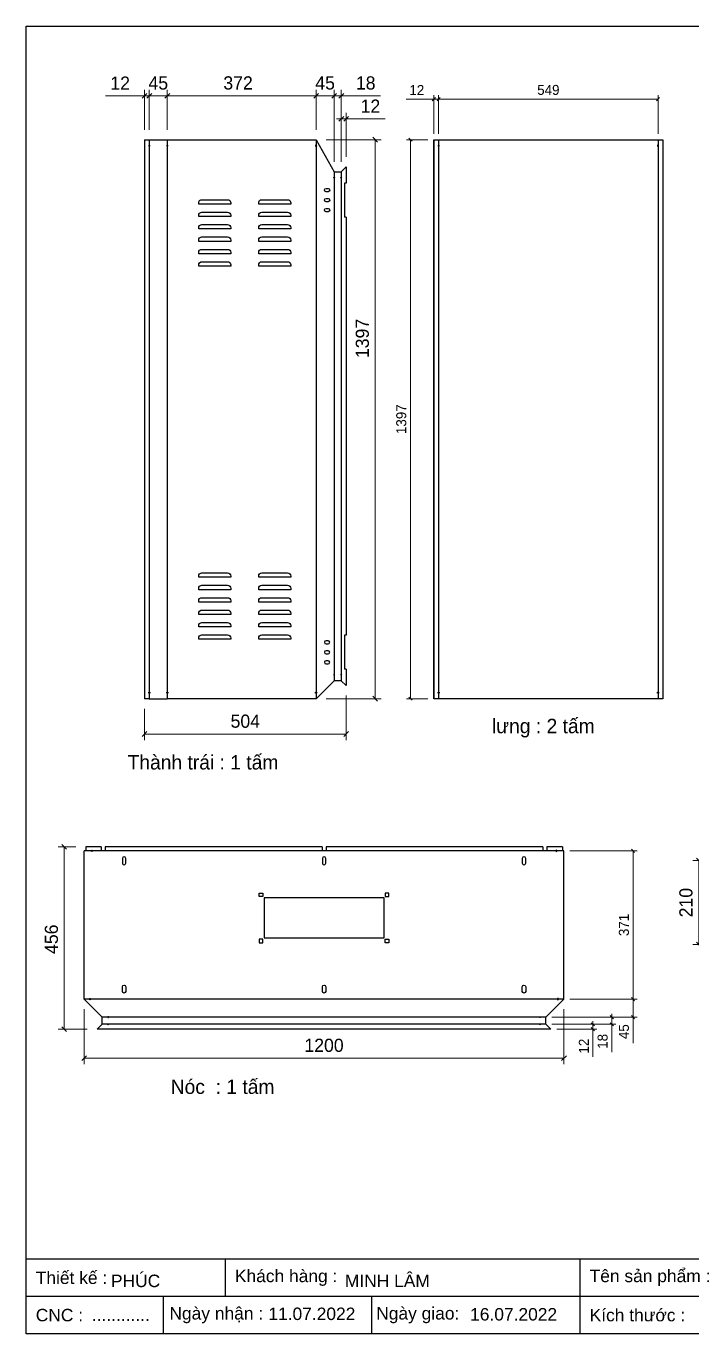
# Model space of a CAD drawing. Header units: millimetres. Extents: x 0 to 4622, y 0 to 3268.
# Drawn here: x 0 to 1665, y 0 to 3268 of the extents above; entities that cross this region are included whole.
import ezdxf

# ---------------------------------------------------------------- set-up
doc = ezdxf.new("R2010")
doc.units = ezdxf.units.MM
doc.layers.add('CNC', color=7, linetype='Continuous')
doc.layers.add('DIM', color=253, linetype='Continuous')
doc.styles.add('Arial', font='arial.ttf')
doc.dimstyles.new('Dim-25', dxfattribs={"dimtxt": 25, "dimasz": 8, "dimexe": 10, "dimexo": 15, "dimgap": 10, "dimtad": 1, "dimdec": 0, "dimtxsty": 'Standard', "dimblk": 'OBLIQUE', "dimcen": 10, "dimclrd": 5, "dimclre": 5, "dimclrt": 3, "dimazin": 3, "dimtfac": 1, "dimtdec": 0, "dimtmove": 0, "dimatfit": 3, "dimldrblk": 'OBLIQUE', "dimlwd": 9, "dimlwe": 9})
doc.dimstyles.new('Dim-33', dxfattribs={"dimtxt": 33, "dimasz": 12, "dimexe": 15, "dimexo": 25, "dimgap": 15, "dimtad": 1, "dimdec": 0, "dimtxsty": 'Standard', "dimblk": 'OBLIQUE', "dimcen": 10, "dimclrd": 5, "dimclre": 5, "dimclrt": 3, "dimazin": 3, "dimtfac": 1, "dimtdec": 0, "dimtmove": 0, "dimatfit": 3, "dimldrblk": 'OPEN30', "dimlwd": 9, "dimlwe": 9})

# ---------------------------------------------------------------- blocks, each defined once
blk = doc.blocks.new('f3daunguoc')
at = {"layer": 'CNC', "color": 2, "lineweight": -3}
blk.add_circle((0, 0), 1.5, dxfattribs=at)
blk = doc.blocks.new('*D9')
at = {"color": 5, "lineweight": 9, "ltscale": 3, "transparency": 16777216}
for p, q in [((1019.5, 3085.7), (950.3, 3085.7)), ((1019.5, 2999.2), (1019.5, 3095.7)), ((1031.5, 3085.7), (1019.5, 3085.7)), ((1031.5, 2999.2), (1031.5, 3095.7)), ((1031.5, 3085.7), (1039.5, 3085.7))]:
    blk.add_line(p, q, dxfattribs=at)
at = {"color": 0, "linetype": 'ByBlock', "lineweight": -2}
for p, q in [((1015.5, 3081.7), (1023.5, 3089.7)), ((1035.5, 3089.7), (1027.5, 3081.7))]:
    blk.add_line(p, q, dxfattribs=at)
at = {"layer": 'Defpoints', "color": 0, "ltscale": 3, "transparency": 16777216}
for p in [(1019.5, 3085.7), (1019.5, 2984.2), (1031.5, 2984.2)]:
    blk.add_point(p, dxfattribs=at)
at = {"color": 3, "ltscale": 3, "transparency": 16777216, "insert": (976.9, 3108.3), "char_height": 25, "attachment_point": 5}
blk.add_mtext('12', dxfattribs=at)
blk = doc.blocks.new('_Oblique')
at = {"color": 0, "linetype": 'ByBlock', "lineweight": -2}
blk.add_line((-0.5, -0.5), (0.5, 0.5), dxfattribs=at)
blk = doc.blocks.new('*D10')
at = {"color": 0, "linetype": 'ByBlock', "lineweight": -2}
for p, q in [((1035.5, 3089.7), (1027.5, 3081.7)), ((1576, 3081.7), (1584, 3089.7))]:
    blk.add_line(p, q, dxfattribs=at)
at = {"color": 5, "lineweight": 9, "ltscale": 3, "transparency": 16777216}
for p, q in [((1031.5, 2999.2), (1031.5, 3095.7)), ((1031.5, 3085.7), (1580, 3085.7)), ((1580, 2999.2), (1580, 3095.7))]:
    blk.add_line(p, q, dxfattribs=at)
at = {"layer": 'Defpoints', "color": 0, "ltscale": 3, "transparency": 16777216}
for p in [(1580, 3085.7), (1031.5, 2984.2), (1580, 2984.2)]:
    blk.add_point(p, dxfattribs=at)
at = {"color": 3, "ltscale": 3, "transparency": 16777216, "insert": (1305.8, 3108.5), "char_height": 25, "attachment_point": 5}
blk.add_mtext('549', dxfattribs=at)
blk = doc.blocks.new('*D11')
at = {"color": 5, "lineweight": 9, "ltscale": 3, "transparency": 16777216}
for p, q in [((1004.5, 2984.2), (950.9, 2984.2)), ((960.9, 2984.2), (960.9, 1587.2)), ((1004.5, 1587.2), (950.9, 1587.2))]:
    blk.add_line(p, q, dxfattribs=at)
at = {"color": 0, "linetype": 'ByBlock', "lineweight": -2}
for p, q in [((964.9, 2980.2), (956.9, 2988.2)), ((956.9, 1591.2), (964.9, 1583.2))]:
    blk.add_line(p, q, dxfattribs=at)
at = {"layer": 'Defpoints', "color": 0, "ltscale": 3, "transparency": 16777216}
for p in [(1019.5, 2984.2), (960.9, 1587.2), (1019.5, 1587.2)]:
    blk.add_point(p, dxfattribs=at)
at = {"color": 3, "ltscale": 3, "transparency": 16777216, "insert": (938.1, 2285.7), "char_height": 25, "attachment_point": 5, "rotation": 90}
blk.add_mtext('1397', dxfattribs=at)
blk = doc.blocks.new('*D12')
at = {"color": 0, "linetype": 'ByBlock', "lineweight": -2}
for p, q in [((150.9, 694.9), (138.9, 682.9)), ((1338.9, 682.9), (1350.9, 694.9))]:
    blk.add_line(p, q, dxfattribs=at)
at = {"layer": 'Defpoints', "color": 0, "transparency": 16777216}
for p in [(144.9, 836.6), (1344.9, 836.6), (144.9, 688.9)]:
    blk.add_point(p, dxfattribs=at)
at = {"layer": 'DIM', "color": 5, "lineweight": 9, "transparency": 16777216}
for p, q in [((144.9, 811.6), (144.9, 673.9)), ((1344.9, 811.6), (1344.9, 673.9)), ((1344.9, 688.9), (144.9, 688.9))]:
    blk.add_line(p, q, dxfattribs=at)
at = {"layer": 'DIM', "color": 3, "transparency": 16777216, "insert": (744.9, 720.8), "char_height": 33, "attachment_point": 5}
blk.add_mtext('1200', dxfattribs=at)
blk = doc.blocks.new('_Open30')
at = {"color": 0, "linetype": 'ByBlock', "lineweight": -2}
for p, q in [((-1, 0.27), (0, 0)), ((0, 0), (-1, -0.27)), ((0, 0), (-1, 0))]:
    blk.add_line(p, q, dxfattribs=at)
blk = doc.blocks.new('f2dauxuoi')
at = {"layer": 'CNC', "color": 2, "lineweight": -3}
blk.add_circle((0, 0), 1, dxfattribs=at)
blk = doc.blocks.new('*D13')
at = {"color": 0, "linetype": 'ByBlock', "lineweight": -2}
for p, q in [((101.2, 1211.1), (89.2, 1223.1)), ((89.2, 767.6), (101.2, 755.6))]:
    blk.add_line(p, q, dxfattribs=at)
at = {"layer": 'Defpoints', "color": 0, "ltscale": 3, "transparency": 16777216}
for p in [(148.9, 1217.1), (95.2, 761.6), (177.9, 761.6)]:
    blk.add_point(p, dxfattribs=at)
at = {"layer": 'DIM', "color": 5, "lineweight": 9, "ltscale": 3, "transparency": 16777216}
for p, q in [((123.9, 1217.1), (80.2, 1217.1)), ((95.2, 1217.1), (95.2, 761.6)), ((152.9, 761.6), (80.2, 761.6))]:
    blk.add_line(p, q, dxfattribs=at)
at = {"layer": 'DIM', "color": 3, "ltscale": 3, "transparency": 16777216, "insert": (63.3, 986.1), "char_height": 33, "attachment_point": 5, "rotation": 90}
blk.add_mtext('456', dxfattribs=at)
blk = doc.blocks.new('*D14')
at = {"color": 5, "lineweight": 9, "ltscale": 3, "transparency": 16777216}
for p, q in [((1359.9, 836.6), (1527.6, 836.6)), ((1517.6, 836.6), (1517.6, 791.6)), ((1314.9, 791.6), (1527.6, 791.6)), ((1517.6, 791.6), (1517.6, 726.6))]:
    blk.add_line(p, q, dxfattribs=at)
at = {"color": 0, "linetype": 'ByBlock', "lineweight": -2}
for p, q in [((1521.6, 832.6), (1513.6, 840.6)), ((1513.6, 795.6), (1521.6, 787.6))]:
    blk.add_line(p, q, dxfattribs=at)
at = {"layer": 'Defpoints', "color": 0, "ltscale": 3, "transparency": 16777216}
for p in [(1344.9, 836.6), (1299.9, 791.6), (1517.6, 791.6)]:
    blk.add_point(p, dxfattribs=at)
at = {"color": 3, "ltscale": 3, "transparency": 16777216, "insert": (1494.9, 755.1), "char_height": 25, "attachment_point": 5, "rotation": 90}
blk.add_mtext('45', dxfattribs=at)
blk = doc.blocks.new('*D15')
at = {"color": 5, "lineweight": 9, "ltscale": 3, "transparency": 16777216}
for p, q in [((1314.9, 773.6), (1427.1, 773.6)), ((1326.9, 761.6), (1427.1, 761.6)), ((1417.1, 773.6), (1417.1, 781.6)), ((1417.1, 773.6), (1417.1, 761.6)), ((1417.1, 761.6), (1417.1, 692.4))]:
    blk.add_line(p, q, dxfattribs=at)
at = {"color": 0, "linetype": 'ByBlock', "lineweight": -2}
for p, q in [((1413.1, 777.6), (1421.1, 769.6)), ((1421.1, 757.6), (1413.1, 765.6))]:
    blk.add_line(p, q, dxfattribs=at)
at = {"layer": 'Defpoints', "color": 0, "ltscale": 3, "transparency": 16777216}
for p in [(1299.9, 773.6), (1311.9, 761.6), (1417.1, 761.6)]:
    blk.add_point(p, dxfattribs=at)
at = {"color": 3, "ltscale": 3, "transparency": 16777216, "insert": (1394.6, 719), "char_height": 25, "attachment_point": 5, "rotation": 90}
blk.add_mtext('12', dxfattribs=at)
blk = doc.blocks.new('*D16')
at = {"color": 5, "lineweight": 9, "ltscale": 3, "transparency": 16777216}
for p, q in [((1314.9, 791.6), (1474.4, 791.6)), ((1464.4, 791.6), (1464.4, 799.6)), ((1464.4, 791.6), (1464.4, 773.6)), ((1314.9, 773.6), (1474.4, 773.6)), ((1464.4, 773.6), (1464.4, 704.1))]:
    blk.add_line(p, q, dxfattribs=at)
at = {"color": 0, "linetype": 'ByBlock', "lineweight": -2}
for p, q in [((1460.4, 795.6), (1468.4, 787.6)), ((1468.4, 769.6), (1460.4, 777.6))]:
    blk.add_line(p, q, dxfattribs=at)
at = {"layer": 'Defpoints', "color": 0, "ltscale": 3, "transparency": 16777216}
for p in [(1299.9, 791.6), (1299.9, 773.6), (1464.4, 773.6)]:
    blk.add_point(p, dxfattribs=at)
at = {"color": 3, "ltscale": 3, "transparency": 16777216, "insert": (1441.6, 730.9), "char_height": 25, "attachment_point": 5, "rotation": 90}
blk.add_mtext('18', dxfattribs=at)
blk = doc.blocks.new('*D17')
at = {"color": 0, "linetype": 'ByBlock', "lineweight": -2}
for p, q in [((1521.6, 1203.1), (1513.6, 1211.1)), ((1513.6, 840.6), (1521.6, 832.6))]:
    blk.add_line(p, q, dxfattribs=at)
at = {"color": 5, "lineweight": 9, "ltscale": 3, "transparency": 16777216}
for p, q in [((1359.9, 1207.1), (1527.6, 1207.1)), ((1517.6, 836.6), (1517.6, 1207.1)), ((1359.9, 836.6), (1527.6, 836.6))]:
    blk.add_line(p, q, dxfattribs=at)
at = {"layer": 'Defpoints', "color": 0, "ltscale": 3, "transparency": 16777216}
for p in [(1344.9, 1207.1), (1517.6, 1207.1), (1344.9, 836.6)]:
    blk.add_point(p, dxfattribs=at)
at = {"color": 3, "ltscale": 3, "transparency": 16777216, "insert": (1494.8, 1021.9), "char_height": 25, "attachment_point": 5, "rotation": 90}
blk.add_mtext('371', dxfattribs=at)
blk = doc.blocks.new('*D19')
at = {"color": 0, "linetype": 'ByBlock', "lineweight": -2}
for p, q in [((1687.9, 1176.6), (1675.9, 1188.6)), ((1675.9, 978.6), (1687.9, 966.6))]:
    blk.add_line(p, q, dxfattribs=at)
at = {"layer": 'Defpoints', "color": 0, "ltscale": 3, "transparency": 16777216}
for p in [(1770, 1182.6), (1681.9, 972.6), (1803, 972.6)]:
    blk.add_point(p, dxfattribs=at)
at = {"layer": 'DIM', "color": 5, "lineweight": 9, "ltscale": 3, "transparency": 16777216}
for p, q in [((1745, 1182.6), (1666.9, 1182.6)), ((1681.9, 1182.6), (1681.9, 972.6)), ((1778, 972.6), (1666.9, 972.6))]:
    blk.add_line(p, q, dxfattribs=at)
at = {"layer": 'DIM', "color": 3, "ltscale": 3, "transparency": 16777216, "insert": (1650, 1077.6), "char_height": 33, "attachment_point": 5, "rotation": 90}
blk.add_mtext('210', dxfattribs=at)
blk = doc.blocks.new('ovan8.5x20')
at = {"layer": 'CNC', "color": 2, "lineweight": -3}
for p, q in [((5.7, 4.2), (-5.8, 4.2)), ((-5.8, -4.2), (5.7, -4.2))]:
    blk.add_line(p, q, dxfattribs=at)
for centre, start, end in [((-5.8, 0), 90, 270), ((5.7, 0), 270, 90)]:
    blk.add_arc(centre, 4.25, start, end, dxfattribs=at)
blk = doc.blocks.new('KHUNG CHUẨN')
at = {"color": 7}
for p, q in [((19889.2, -28535.2), (16919.2, -28535.2)), ((17239.2, -28535.2), (17239.2, -28595.2)), ((17809.2, -28535.2), (17809.2, -28655.2)), ((18939.2, -28595.2), (16919.2, -28595.2)), ((17139.2, -28595.2), (17139.2, -28655.2)), ((17474.2, -28595.2), (17474.2, -28655.2))]:
    blk.add_line(p, q, dxfattribs=at)
blk.add_lwpolyline([(16919.2, -26555.2), (19889.2, -26555.2), (19889.2, -28655.2), (16919.2, -28655.2)], close=True, dxfattribs=at)
at = {"color": 2, "char_height": 20, "attachment_point": 4, "style": 'Arial'}
for s, insert, width in [('  Thiết kế :', (16919.2, -28565.2), 917.634), ('  Khách hàng :', (17239.2, -28565.2), 917.634), ('  Tên sản phẩm :', (17809.2, -28565.2), 917.634), ('  CNC :', (16919.2, -28625.2), 917.634), ('  Ngày nhận :', (17134, -28625.2), 556.651), ('  Ngày giao:', (17466.3, -28625.2), 556.651), ('  Kích thước :', (17809.2, -28625.2), 917.634)]:
    blk.add_mtext(s, dxfattribs=dict(at, insert=insert, width=width))
at = {"color": 3, "style": 'Arial'}
for tag, p in [('#01', (17055.6, -28580.1)), ('#02', (17431.4, -28580.1)), ('#03', (18030.6, -28580.1)), ('#08', (18751.7, -28580.1)), ('#10', (19064.8, -28580.1)), ('#04', (17024.8, -28634.6)), ('#05', (17308.5, -28633)), ('#06', (17632.7, -28633.7)), ('#07', (18002, -28634.7)), ('#09', (18753.8, -28632.6)), ('#11', (19060.3, -28625.7)), ('#12', (19806.5, -28628.9))]:
    blk.add_attdef(tag, p, '', height=20, dxfattribs=at)
blk = doc.blocks.new('*D50')
at = {"color": 0, "linetype": 'ByBlock', "lineweight": -2}
for p, q in [((878.7, 2978.2), (866.7, 2990.2)), ((866.7, 1593.2), (878.7, 1581.2))]:
    blk.add_line(p, q, dxfattribs=at)
at = {"layer": 'Defpoints', "color": 0, "transparency": 16777216}
for p in [(725, 2984.2), (725, 1587.2), (872.7, 1587.2)]:
    blk.add_point(p, dxfattribs=at)
at = {"layer": 'DIM', "color": 5, "lineweight": 9, "transparency": 16777216}
for p, q in [((750, 2984.2), (887.7, 2984.2)), ((872.7, 2984.2), (872.7, 1587.2)), ((750, 1587.2), (887.7, 1587.2))]:
    blk.add_line(p, q, dxfattribs=at)
at = {"layer": 'DIM', "color": 3, "transparency": 16777216, "insert": (840.8, 2487.5), "char_height": 33, "attachment_point": 5, "rotation": 90}
blk.add_mtext('1397', dxfattribs=at)
blk = doc.blocks.new('*D51')
at = {"color": 0, "linetype": 'ByBlock', "lineweight": -2}
for p, q in [((359, 3100), (347, 3088)), ((719, 3088), (731, 3100))]:
    blk.add_line(p, q, dxfattribs=at)
at = {"layer": 'Defpoints', "color": 0, "transparency": 16777216}
for p in [(725, 3094), (353, 2984.2), (725, 2984.2)]:
    blk.add_point(p, dxfattribs=at)
at = {"layer": 'DIM', "color": 5, "lineweight": 9, "transparency": 16777216}
for p, q in [((353, 3009.2), (353, 3109)), ((725, 3009.2), (725, 3109)), ((353, 3094), (725, 3094))]:
    blk.add_line(p, q, dxfattribs=at)
at = {"layer": 'DIM', "color": 3, "transparency": 16777216, "insert": (530, 3125.9), "char_height": 33, "attachment_point": 5}
blk.add_mtext('372', dxfattribs=at)
blk = doc.blocks.new('*D52')
at = {"color": 0, "linetype": 'ByBlock', "lineweight": -2}
for p, q in [((731, 3100), (719, 3088)), ((764, 3088), (776, 3100))]:
    blk.add_line(p, q, dxfattribs=at)
at = {"layer": 'Defpoints', "color": 0, "transparency": 16777216}
for p in [(770, 3094), (725, 2984.2), (770, 2904.2)]:
    blk.add_point(p, dxfattribs=at)
at = {"layer": 'DIM', "color": 5, "lineweight": 9, "transparency": 16777216}
for p, q in [((725, 3009.2), (725, 3109)), ((770, 2929.2), (770, 3109)), ((725, 3094), (770, 3094))]:
    blk.add_line(p, q, dxfattribs=at)
at = {"layer": 'DIM', "color": 3, "transparency": 16777216, "insert": (747.5, 3125.8), "char_height": 33, "attachment_point": 5}
blk.add_mtext('45', dxfattribs=at)
blk = doc.blocks.new('*D53')
at = {"color": 0, "linetype": 'ByBlock', "lineweight": -2}
for p, q in [((764, 3088), (776, 3100)), ((794, 3100), (782, 3088))]:
    blk.add_line(p, q, dxfattribs=at)
at = {"layer": 'Defpoints', "color": 0, "transparency": 16777216}
for p in [(788, 3094), (770, 2904.2), (788, 2904.2)]:
    blk.add_point(p, dxfattribs=at)
at = {"layer": 'DIM', "color": 5, "lineweight": 9, "transparency": 16777216}
for p, q in [((770, 2929.2), (770, 3109)), ((788, 2929.2), (788, 3109)), ((770, 3094), (758, 3094)), ((770, 3094), (788, 3094)), ((788, 3094), (886.2, 3094))]:
    blk.add_line(p, q, dxfattribs=at)
at = {"layer": 'DIM', "color": 3, "transparency": 16777216, "insert": (849.1, 3125.8), "char_height": 33, "attachment_point": 5}
blk.add_mtext('18', dxfattribs=at)
blk = doc.blocks.new('*D54')
at = {"color": 0, "linetype": 'ByBlock', "lineweight": -2}
for p, q in [((314, 3100), (302, 3088)), ((347, 3088), (359, 3100))]:
    blk.add_line(p, q, dxfattribs=at)
at = {"layer": 'Defpoints', "color": 0, "transparency": 16777216}
for p in [(308, 3094), (308, 2984.2), (353, 2984.2)]:
    blk.add_point(p, dxfattribs=at)
at = {"layer": 'DIM', "color": 5, "lineweight": 9, "transparency": 16777216}
for p, q in [((308, 3009.2), (308, 3109)), ((353, 3009.2), (353, 3109)), ((353, 3094), (308, 3094))]:
    blk.add_line(p, q, dxfattribs=at)
at = {"layer": 'DIM', "color": 3, "transparency": 16777216, "insert": (330.5, 3125.8), "char_height": 33, "attachment_point": 5}
blk.add_mtext('45', dxfattribs=at)
blk = doc.blocks.new('*D55')
at = {"color": 0, "linetype": 'ByBlock', "lineweight": -2}
for p, q in [((290, 3088), (302, 3100)), ((314, 3100), (302, 3088))]:
    blk.add_line(p, q, dxfattribs=at)
at = {"layer": 'Defpoints', "color": 0, "transparency": 16777216}
for p in [(296, 3094), (296, 2984.2), (308, 2984.2)]:
    blk.add_point(p, dxfattribs=at)
at = {"layer": 'DIM', "color": 5, "lineweight": 9, "transparency": 16777216}
for p, q in [((296, 3009.2), (296, 3109)), ((308, 3009.2), (308, 3109)), ((296, 3094), (198.2, 3094)), ((308, 3094), (296, 3094)), ((308, 3094), (320, 3094))]:
    blk.add_line(p, q, dxfattribs=at)
at = {"layer": 'DIM', "color": 3, "transparency": 16777216, "insert": (235.1, 3125.6), "char_height": 33, "attachment_point": 5}
blk.add_mtext('12', dxfattribs=at)
blk = doc.blocks.new('*D56')
at = {"color": 0, "linetype": 'ByBlock', "lineweight": -2}
for p, q in [((782, 3030.4), (794, 3042.4)), ((806, 3042.4), (794, 3030.4))]:
    blk.add_line(p, q, dxfattribs=at)
at = {"layer": 'Defpoints', "color": 0, "transparency": 16777216}
for p in [(800, 3036.4), (800, 2916.2), (788, 2904.2)]:
    blk.add_point(p, dxfattribs=at)
at = {"layer": 'DIM', "color": 5, "lineweight": 9, "transparency": 16777216}
for p, q in [((788, 2929.2), (788, 3051.4)), ((800, 2941.2), (800, 3051.4)), ((788, 3036.4), (776, 3036.4)), ((788, 3036.4), (800, 3036.4)), ((800, 3036.4), (897.8, 3036.4))]:
    blk.add_line(p, q, dxfattribs=at)
at = {"layer": 'DIM', "color": 3, "transparency": 16777216, "insert": (860.9, 3068), "char_height": 33, "attachment_point": 5}
blk.add_mtext('12', dxfattribs=at)
blk = doc.blocks.new('*D57')
at = {"color": 0, "linetype": 'ByBlock', "lineweight": -2}
for p, q in [((302, 1505), (290, 1493)), ((794, 1493), (806, 1505))]:
    blk.add_line(p, q, dxfattribs=at)
at = {"layer": 'Defpoints', "color": 0, "ltscale": 3, "transparency": 16777216}
for p in [(800, 1620.2), (296, 1587.2), (800, 1499)]:
    blk.add_point(p, dxfattribs=at)
at = {"layer": 'DIM', "color": 5, "lineweight": 9, "ltscale": 3, "transparency": 16777216}
for p, q in [((800, 1595.2), (800, 1484)), ((296, 1562.2), (296, 1484)), ((296, 1499), (800, 1499))]:
    blk.add_line(p, q, dxfattribs=at)
at = {"layer": 'DIM', "color": 3, "ltscale": 3, "transparency": 16777216, "insert": (548, 1530.9), "char_height": 33, "attachment_point": 5}
blk.add_mtext('504', dxfattribs=at)

msp = doc.modelspace()

# ---------------------------------------------------------------- linework, layer by layer
at = {"color": 7}
for p, q in [((296, 2984.2), (296, 1587.2)), ((308, 2984.2), (308, 1587.2)), ((308, 2984.2), (353, 2984.2)), ((353, 2984.2), (353, 1587.2)), ((725, 2984.2), (725, 1587.2)), ((725, 2984.2), (770, 2904.2)), ((1019.5, 2984.2), (1019.5, 1587.2)), ((1031.5, 2984.2), (1031.5, 1587.2)), ((1580, 2984.2), (1580, 1587.2)), ((1592, 2984.2), (1592, 1587.2)), ((788, 2904.2), (800, 2916.2)), ((800, 2916.2), (800, 2875.7)), ((770, 2904.2), (788, 2904.2)), ((770, 2904.2), (770, 1632.2)), ((788, 2904.2), (788, 1632.2)), ((800, 2790.7), (800, 1745.7)), ((800, 1660.7), (800, 1620.2)), ((725, 1587.2), (770, 1632.2)), ((788, 1632.2), (770, 1632.2)), ((800, 1620.2), (788, 1632.2)), ((308, 1587.2), (353, 1587.2)), ((187.9, 1217.1), (148.9, 1217.1)), ((739.9, 1217.1), (197.9, 1217.1)), ((1291.9, 1217.1), (749.9, 1217.1)), ((1340.9, 1217.1), (1301.9, 1217.1)), ((1344.9, 1207.1), (144.9, 1207.1)), ((1344.9, 836.6), (144.9, 836.6)), ((144.9, 836.6), (189.9, 791.6)), ((1344.9, 836.6), (1299.9, 791.6)), ((189.9, 773.6), (189.9, 791.6)), ((1299.9, 791.6), (189.9, 791.6)), ((1299.9, 773.6), (1299.9, 791.6)), ((177.9, 761.6), (189.9, 773.6)), ((1311.9, 761.6), (177.9, 761.6)), ((1299.9, 773.6), (189.9, 773.6)), ((1311.9, 761.6), (1299.9, 773.6))]:
    msp.add_line(p, q, dxfattribs=at)
at = {"color": 2, "ltscale": 3}
for p, q in [((800, 2875.7), (796, 2875.7)), ((796, 2875.7), (796, 2790.7)), ((800, 2790.7), (796, 2790.7)), ((800, 1745.7), (796, 1745.7)), ((796, 1745.7), (796, 1660.7)), ((800, 1660.7), (796, 1660.7))]:
    msp.add_line(p, q, dxfattribs=at)
at = {"ltscale": 3}
for p, q in [((148.9, 1217.1), (148.9, 1207.1)), ((187.9, 1217.1), (187.9, 1207.1)), ((197.9, 1217.1), (197.9, 1207.1)), ((739.9, 1217.1), (739.9, 1207.1)), ((749.9, 1217.1), (749.9, 1207.1)), ((1291.9, 1217.1), (1291.9, 1207.1)), ((1301.9, 1217.1), (1301.9, 1207.1)), ((1340.9, 1217.1), (1340.9, 1207.1))]:
    msp.add_line(p, q, dxfattribs=at)
at = {"color": 7}
for points in [[(296, 2984.2), (308, 2984.2)], [(353, 2984.2), (725, 2984.2)], [(308, 1587.2), (296, 1587.2)], [(725, 1587.2), (353, 1587.2)], [(144.9, 836.6), (144.9, 1207.1)], [(1344.9, 836.6), (1344.9, 1207.1)], [(1344.9, 836.6), (1344.9, 1207.1)]]:
    msp.add_lwpolyline(points, dxfattribs=at)
at = {"ltscale": 3}
msp.add_lwpolyline([(1019.5, 2984.2), (1592, 2984.2), (1592, 1587.2), (1019.5, 1587.2)], close=True, dxfattribs=at)
at = {"color": 2}
for points in [[(755, 2862.2, -1), (755, 2854.2), (750, 2854.2, -1), (750, 2862.2)], [(439.5, 2834.2), (503.5, 2834.2, -0.414214), (511.5, 2826.2), (511.5, 2823.2), (431.5, 2823.2), (431.5, 2826.2, -0.414214)], [(589.5, 2834.2), (653.5, 2834.2, -0.414214), (661.5, 2826.2), (661.5, 2823.2), (581.5, 2823.2), (581.5, 2826.2, -0.414214)], [(755, 2837.2, -1), (755, 2829.2), (750, 2829.2, -1), (750, 2837.2)], [(755, 2812.2, -1), (755, 2804.2), (750, 2804.2, -1), (750, 2812.2)], [(439.5, 2803.2), (503.5, 2803.2, -0.414214), (511.5, 2795.2), (511.5, 2792.2), (431.5, 2792.2), (431.5, 2795.2, -0.414214)], [(589.5, 2803.2), (653.5, 2803.2, -0.414214), (661.5, 2795.2), (661.5, 2792.2), (581.5, 2792.2), (581.5, 2795.2, -0.414214)], [(439.5, 2772.2), (503.5, 2772.2, -0.414214), (511.5, 2764.2), (511.5, 2761.2), (431.5, 2761.2), (431.5, 2764.2, -0.414214)], [(589.5, 2772.2), (653.5, 2772.2, -0.414214), (661.5, 2764.2), (661.5, 2761.2), (581.5, 2761.2), (581.5, 2764.2, -0.414214)], [(439.5, 2741.2), (503.5, 2741.2, -0.414214), (511.5, 2733.2), (511.5, 2730.2), (431.5, 2730.2), (431.5, 2733.2, -0.414214)], [(589.5, 2741.2), (653.5, 2741.2, -0.414214), (661.5, 2733.2), (661.5, 2730.2), (581.5, 2730.2), (581.5, 2733.2, -0.414214)], [(439.5, 2710.2), (503.5, 2710.2, -0.414214), (511.5, 2702.2), (511.5, 2699.2), (431.5, 2699.2), (431.5, 2702.2, -0.414214)], [(589.5, 2710.2), (653.5, 2710.2, -0.414214), (661.5, 2702.2), (661.5, 2699.2), (581.5, 2699.2), (581.5, 2702.2, -0.414214)], [(439.5, 2679.2), (503.5, 2679.2, -0.414214), (511.5, 2671.2), (511.5, 2668.2), (431.5, 2668.2), (431.5, 2671.2, -0.414214)], [(589.5, 2679.2), (653.5, 2679.2, -0.414214), (661.5, 2671.2), (661.5, 2668.2), (581.5, 2668.2), (581.5, 2671.2, -0.414214)], [(439.5, 1901.7), (503.5, 1901.7, -0.414214), (511.5, 1893.7), (511.5, 1890.7), (431.5, 1890.7), (431.5, 1893.7, -0.414214)], [(589.5, 1901.7), (653.5, 1901.7, -0.414214), (661.5, 1893.7), (661.5, 1890.7), (581.5, 1890.7), (581.5, 1893.7, -0.414214)], [(439.5, 1870.7), (503.5, 1870.7, -0.414214), (511.5, 1862.7), (511.5, 1859.7), (431.5, 1859.7), (431.5, 1862.7, -0.414214)], [(589.5, 1870.7), (653.5, 1870.7, -0.414214), (661.5, 1862.7), (661.5, 1859.7), (581.5, 1859.7), (581.5, 1862.7, -0.414214)], [(439.5, 1839.7), (503.5, 1839.7, -0.414214), (511.5, 1831.7), (511.5, 1828.7), (431.5, 1828.7), (431.5, 1831.7, -0.414214)], [(589.5, 1839.7), (653.5, 1839.7, -0.414214), (661.5, 1831.7), (661.5, 1828.7), (581.5, 1828.7), (581.5, 1831.7, -0.414214)], [(439.5, 1808.7), (503.5, 1808.7, -0.414214), (511.5, 1800.7), (511.5, 1797.7), (431.5, 1797.7), (431.5, 1800.7, -0.414214)], [(589.5, 1808.7), (653.5, 1808.7, -0.414214), (661.5, 1800.7), (661.5, 1797.7), (581.5, 1797.7), (581.5, 1800.7, -0.414214)], [(439.5, 1777.7), (503.5, 1777.7, -0.414214), (511.5, 1769.7), (511.5, 1766.7), (431.5, 1766.7), (431.5, 1769.7, -0.414214)], [(589.5, 1777.7), (653.5, 1777.7, -0.414214), (661.5, 1769.7), (661.5, 1766.7), (581.5, 1766.7), (581.5, 1769.7, -0.414214)], [(439.5, 1746.7), (503.5, 1746.7, -0.414214), (511.5, 1738.7), (511.5, 1735.7), (431.5, 1735.7), (431.5, 1738.7, -0.414214)], [(589.5, 1746.7), (653.5, 1746.7, -0.414214), (661.5, 1738.7), (661.5, 1735.7), (581.5, 1735.7), (581.5, 1738.7, -0.414214)], [(755, 1724.2, 1), (755, 1732.2), (750, 1732.2, 1), (750, 1724.2)], [(755, 1699.2, 1), (755, 1707.2), (750, 1707.2, 1), (750, 1699.2)], [(755, 1674.2, 1), (755, 1682.2), (750, 1682.2, 1), (750, 1674.2)]]:
    msp.add_lwpolyline(points, format="xyb", close=True, dxfattribs=at)
for points in [[(591.8, 1092.6), (582.8, 1092.6), (582.8, 1101.6), (591.8, 1101.6)], [(594.9, 1089.5), (594.9, 989.5), (894.9, 989.5), (894.9, 1089.5)], [(898, 1092.6), (907, 1092.6), (907, 1101.6), (898, 1101.6)], [(591.8, 986.4), (582.8, 986.4), (582.8, 977.4), (591.8, 977.4)], [(898, 986.4), (907, 986.4), (907, 977.4), (898, 977.4)]]:
    msp.add_lwpolyline(points, close=True, dxfattribs=at)

# ---------------------------------------------------------------- block references
at = {"color": 3}
ref = msp.add_blockref('KHUNG CHUẨN', (-26329.2, 44592.2), dxfattribs=dict(at, xscale=1.556165536199841, yscale=1.556165536199841, zscale=1.556165536199841))
ref.add_attrib('#02', 'MINH LÂM', (797, 116.8), dxfattribs={"color": 3, "height": 31.12, "style": 'Arial'})
ref.add_attrib('#05', '11.07.2022', (605.7, 34.5), dxfattribs={"color": 3, "height": 31.12, "style": 'Arial'})
ref.add_attrib('#06', '16.07.2022', (1110.2, 33.3), dxfattribs={"color": 3, "height": 31.12, "style": 'Arial'})
ref.add_attrib('#01', 'PHÚC', (212.1, 116.8), dxfattribs={"color": 3, "height": 31.12, "style": 'Arial'})
ref.add_attrib('#04', '............', (164.2, 32), dxfattribs={"color": 3, "height": 31.123, "style": 'Arial'})
at = {"lineweight": -3, "xscale": -1}
for name, p, rotation in [('f3daunguoc', (308, 2969.2), 180), ('f3daunguoc', (353, 2969.2), 180), ('f3daunguoc', (725, 2969.2), 180), ('f3daunguoc', (1031.5, 2969.2), 180), ('f3daunguoc', (1580, 2969.2), 180), ('f2dauxuoi', (770, 1647.2), 180), ('f2dauxuoi', (788, 1647.2), 180), ('f3daunguoc', (1325.9, 1207.1), 90), ('f3daunguoc', (1329.9, 836.6), 90), ('f2dauxuoi', (204.9, 791.6), 90), ('f2dauxuoi', (204.9, 773.6), 90)]:
    msp.add_blockref(name, p, dxfattribs=dict(at, rotation=rotation))
at = {"lineweight": -3}
for name, p in [('f2dauxuoi', (770, 2889.2)), ('f2dauxuoi', (788, 2889.2)), ('f3daunguoc', (308, 1602.2)), ('f3daunguoc', (353, 1602.2)), ('f3daunguoc', (725, 1602.2)), ('f3daunguoc', (1031.5, 1602.2)), ('f3daunguoc', (1580, 1602.2))]:
    msp.add_blockref(name, p, dxfattribs=at)
at = {"lineweight": -3, "rotation": 270}
for name, p in [('f3daunguoc', (163.9, 1207.1)), ('f3daunguoc', (159.9, 836.6)), ('f2dauxuoi', (1284.9, 791.6)), ('f2dauxuoi', (1284.9, 773.6))]:
    msp.add_blockref(name, p, dxfattribs=at)
at = {"layer": 'CNC', "lineweight": -3, "rotation": 270}
for p in [(244.9, 1182.1), (744.9, 1182.1), (1244.9, 1182.1)]:
    msp.add_blockref('ovan8.5x20', p, dxfattribs=at)
at = {"layer": 'CNC', "lineweight": -3, "xscale": -1, "rotation": 270}
for p in [(244.9, 861.6), (744.9, 861.6), (1244.9, 861.6)]:
    msp.add_blockref('ovan8.5x20', p, dxfattribs=at)

# ---------------------------------------------------------------- texts
at = {"color": 2, "char_height": 36, "attachment_point": 5}
for s, insert, width in [('lưng : 2 tấm', (1293.2, 1513.6), 273.5), ('Thành trái : 1 tấm', (442.2, 1428.1), 375), ('Nóc  : 1 tấm', (491.2, 617.3), 375)]:
    msp.add_mtext(s, dxfattribs=dict(at, insert=insert, width=width))

# ---------------------------------------------------------------- dimensions: what is measured, and where the dimension line sits
at = {"ltscale": 3}
for base, p1, p2, picture, middle in [((1019.5, 3085.7), (1031.5, 2984.2), (1019.5, 2984.2), '*D9', (976.9, 3108.3)), ((1580.0177854, 3085.6994923), (1031.5177854, 2984.1747039), (1580.0177854, 2984.1747039), '*D10', (1305.7677854, 3108.463817))]:
    dim = msp.add_linear_dim(base=base, p1=p1, p2=p2, dimstyle='Dim-25', dxfattribs=at)
    dim.commit()
    dim.dimension.update_dxf_attribs({"geometry": picture, "text_midpoint": middle})
for base, p1, p2, picture, middle in [((960.9, 1587.2), (1019.5, 2984.2), (1019.5, 1587.2), '*D11', (938.1, 2285.7)), ((1517.620519, 1207.1091433), (1344.923503, 836.6091433), (1344.923503, 1207.1091433), '*D17', (1494.8476677, 1021.8591433)), ((1517.6, 791.6), (1344.9, 836.6), (1299.9, 791.6), '*D14', (1494.9, 755.1)), ((1464.4, 773.6), (1299.9, 791.6), (1299.9, 773.6), '*D16', (1441.6, 730.9)), ((1417.1, 761.6), (1299.9, 773.6), (1311.9, 761.6), '*D15', (1394.6, 719))]:
    dim = msp.add_linear_dim(base=base, p1=p1, p2=p2, angle=90, dimstyle='Dim-25', dxfattribs=at)
    dim.commit()
    dim.dimension.update_dxf_attribs({"geometry": picture, "text_midpoint": middle})
at = {"layer": 'DIM', "color": 7}
for base, p1, p2, angle, picture, middle in [((296, 3094), (308, 2984.2), (296, 2984.2), 0, '*D55', (235.1, 3094)), ((308, 3094), (353, 2984.2), (308, 2984.2), 0, '*D54', (330.5, 3094)), ((725, 3094), (353, 2984.2), (725, 2984.2), 0, '*D51', (530, 3094)), ((770, 3094), (725, 2984.2), (770, 2904.2), 0, '*D52', (747.5, 3094)), ((872.7, 1587.2), (725, 2984.2), (725, 1587.2), 90, '*D50', (872.7, 2487.5))]:
    dim = msp.add_linear_dim(base=base, p1=p1, p2=p2, angle=angle, dimstyle='Dim-33', dxfattribs=at)
    dim.commit()
    dim.dimension.update_dxf_attribs({"geometry": picture, "text_midpoint": middle, "dimtype": 160})
for base, p1, p2, picture, middle in [((788, 3094), (770, 2904.2), (788, 2904.2), '*D53', (849.1, 3125.8)), ((800, 3036.4), (788, 2904.2), (800, 2916.2), '*D56', (860.9, 3068))]:
    dim = msp.add_linear_dim(base=base, p1=p1, p2=p2, angle=0, dimstyle='Dim-33', dxfattribs=at)
    dim.commit()
    dim.dimension.update_dxf_attribs({"geometry": picture, "text_midpoint": middle})
at = {"layer": 'DIM', "ltscale": 3}
for base, p1, p2, angle, picture, middle in [((800, 1499), (296, 1587.2), (800, 1620.2), 0, '*D57', (548, 1530.9)), ((1681.9, 972.6), (1770, 1182.6), (1803, 972.6), 270, '*D19', (1650, 1077.6))]:
    dim = msp.add_linear_dim(base=base, p1=p1, p2=p2, angle=angle, dimstyle='Dim-33', dxfattribs=at)
    dim.commit()
    dim.dimension.update_dxf_attribs({"geometry": picture, "text_midpoint": middle})
dim = msp.add_linear_dim(base=(95.1685294, 761.6091433), p1=(148.923503, 1217.1091433), p2=(177.923503, 761.6091433), angle=270, dimstyle='Dim-33', dxfattribs=at)
dim.commit()
dim.dimension.update_dxf_attribs({"geometry": '*D13', "text_midpoint": (95.1685294, 986.1091433), "dimtype": 160})
at = {"layer": 'DIM', "color": 7}
dim = msp.add_linear_dim(base=(144.9, 688.9), p1=(1344.9, 836.6), p2=(144.9, 836.6), dimstyle='Dim-33', dxfattribs=at)
dim.commit()
dim.dimension.update_dxf_attribs({"geometry": '*D12', "text_midpoint": (744.9, 688.9), "dimtype": 160})

doc.saveas('drawing.dxf')
